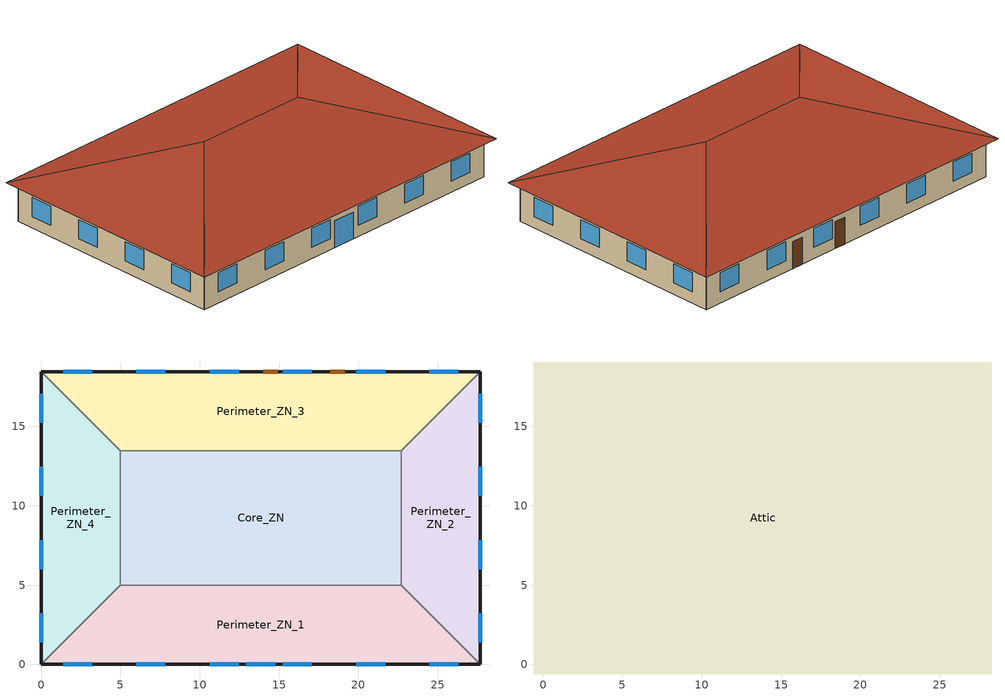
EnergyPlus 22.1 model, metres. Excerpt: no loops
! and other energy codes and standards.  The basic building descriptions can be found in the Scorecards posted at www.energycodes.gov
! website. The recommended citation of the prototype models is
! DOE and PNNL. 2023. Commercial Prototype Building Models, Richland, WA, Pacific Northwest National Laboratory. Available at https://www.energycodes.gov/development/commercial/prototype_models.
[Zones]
Core_ZN
 floor adiabatic (Core_ZN_floor_Ffactor): 5,13.46 22.69,13.46 22.69,5 5,5 z0
 wall to Perimeter_ZN_1 (int_wall): 5,5 22.69,5 z0:3.05
 wall to Perimeter_ZN_2 (int_wall): 22.69,5 22.69,13.46 z0:3.05
 wall to Perimeter_ZN_3 (int_wall): 22.69,13.46 5,13.46 z0:3.05
 wall to Perimeter_ZN_4 (int_wall): 5,13.46 5,5 z0:3.05
Perimeter_ZN_1
 floor ground (Perimeter_ZN_1_floor_Ffactor): 27.69,0 0,0 5,5 22.69,5 z0
 wall outside (nonres_ext_wall_grd): 0,0 27.69,0 z0:3.05
 wall to Perimeter_ZN_4 (int_wall): 5,5 0,0 z0:3.05
 wall to Perimeter_ZN_2 (int_wall): 27.69,0 22.69,5 z0:3.05
 window (Window_U_0.363_SHGC_South_0.359): 1.39,0 3.22,0 / 6.01,0 7.84,0 / 10.62,0 12.45,0 / 15.24,0 17.07,0 / 19.85,0 21.68,0 / 24.47,0 26.3,0 z0.9:2.42; 12.93,0 14.76,0 z0:2.13
Perimeter_ZN_2
 floor ground (Perimeter_ZN_2_floor_Ffactor): 22.69,13.46 27.69,18.46 27.69,0 22.69,5 z0
 wall outside (nonres_ext_wall_grd): 27.69,0 27.69,18.46 z0:3.05
 wall to Perimeter_ZN_3 (int_wall): 27.69,18.46 22.69,13.46 z0:3.05
 window (Window_U_0.363_SHGC_East_0.359): 27.69,15.24 27.69,17.07 / 27.69,10.62 27.69,12.45 / 27.69,6.01 27.69,7.84 / 27.69,1.39 27.69,3.22 z0.9:2.42
Perimeter_ZN_3
 floor ground (Perimeter_ZN_3_floor_Ffactor): 5,13.46 0,18.46 27.69,18.46 22.69,13.46 z0
 wall outside (nonres_ext_wall_grd): 27.69,18.46 0,18.46 z0:3.05
 wall to Perimeter_ZN_4 (int_wall): 0,18.46 5,13.46 z0:3.05
 window (Window_U_0.363_SHGC_North_0.359): 26.3,18.46 24.47,18.46 / 21.68,18.46 19.85,18.46 / 17.07,18.46 15.24,18.46 / 12.45,18.46 10.62,18.46 / 7.84,18.46 6.01,18.46 / 3.22,18.46 1.39,18.46 z0.9:2.42
 door (Swinging Door_con): 14.91,18.46 14,18.46 / 19.13,18.46 18.22,18.46 z0:2.13
Perimeter_ZN_4
 floor ground (Perimeter_ZN_4_floor_Ffactor): 5,5 0,0 0,18.46 5,13.46 z0
 wall outside (nonres_ext_wall_grd): 0,18.46 0,0 z0:3.05
 window (Window_U_0.363_SHGC_West_0.359): 0,3.22 0,1.39 / 0,7.84 0,6.01 / 0,12.45 0,10.62 / 0,17.07 0,15.24 z0.9:2.42
Attic
 floor outside (ext_soffit_floor): -0.6,19.06 0,18.46 0,0 -0.6,-0.6 z3.05; 0,0 27.69,0 28.29,-0.6 -0.6,-0.6 z3.05; 28.29,19.06 28.29,-0.6 27.69,0 27.69,18.46 z3.05; -0.6,19.06 28.29,19.06 27.69,18.46 0,18.46 z3.05
 floor to Perimeter_ZN_1 (nonres_roof_floor): 0,0 5,5 22.69,5 27.69,0 z3.05
 floor to Perimeter_ZN_4 (nonres_roof_floor): 5,13.46 5,5 0,0 0,18.46 z3.05
 floor to Perimeter_ZN_2 (nonres_roof_floor): 22.69,5 22.69,13.46 27.69,18.46 27.69,0 z3.05
 floor to Core_ZN (nonres_roof_floor): 5,13.46 22.69,13.46 22.69,5 5,5 z3.05
 floor to Perimeter_ZN_3 (nonres_roof_floor): 0,18.46 27.69,18.46 22.69,13.46 5,13.46 z3.05
 roof outside (AtticRoofDeck): 28.29,19.06,3.05 -0.6,19.06,3.05 9.23,9.23,6.33 18.46,9.23,6.33; -0.6,19.06,3.05 -0.6,-0.6,3.05 9.23,9.23,6.33; 28.29,-0.6,3.05 28.29,19.06,3.05 18.46,9.23,6.33; -0.6,-0.6,3.05 28.29,-0.6,3.05 18.46,9.23,6.33 9.23,9.23,6.33
[Building]
OfficeSmall: North Axis {deg}=0; Terrain=City; Loads Convergence Tolerance Value {W}=0.04; Temperature Convergence Tolerance Value {deltaC}=0.2; Solar Distribution=FullInteriorAndExterior; Maximum Number of Warmup Days=25; Minimum Number of Warmup Days=6
[Site:Location]
Site:Location=Albuquerque.Intl.Sunport_NM_USA WMO=723650; Latitude {N+ S-}=35.04; Longitude {W- E+}=-106.62; Time Zone Relative to GMT {GMT+/-}=-7; Elevation {m}=1620
[SizingPeriod:DesignDay] Day of Month=21; Dry-Bulb Temperature Range Modifier Type=DefaultMultipliers; Humidity Condition Type=Wetbulb; Barometric Pressure {Pa}=83318; Rain {Yes/No}=No; Snow on ground {Yes/No}=No; Daylight Savings Time Indicator=No
Name | Month | Day Type | Maximum Dry-Bulb Temperature {C} | Daily Dry-Bulb Temperature Range {C} | Wetbulb at Maximum Dry-Bulb {C} | Wind Speed {m/s} design conditions vs. traditional 6.71 m/s (15 mph) | Wind Direction {Degrees; N=0, S=180} | Solar Model Indicator | Clearness {0.0 to 1.1} | Wind Speed {m/s} design conditions vs. traditional 3.35 m/s (7mph) | ASHRAE Clear Sky Optical Depth for Beam Irradiance (taub) | ASHRAE Clear Sky Optical Depth for Diffuse Irradiance (taud)
Albuquerque.Intl.Sunport_NM_USA Ann Htg 99.6% Condns DB | 12 | WinterDesignDay | -7.9 | 0 | -7.9 | 3.2 | 0 | ASHRAEClearSky | 0
Albuquerque.Intl.Sunport_NM_USA Ann Clg .4% Condns DB=>MWB | 7 | SummerDesignDay | 35.1 | 13.5 | 15.7 |  | 220 | ASHRAETau |  | 4.4 | 0.463 | 1.887
[Site:WaterMainsTemperature]
Calculation Method=Correlation; Annual average outdoor air temperature {C}=13.6333; Maximum difference in monthly average outdoor air temperatures {C}=23.5
[Site:GroundTemperature:FCfactorMethod]
January Ground Temperature {C}=13.7; February Ground Temperature {C}=7; March Ground Temperature {C}=2.1; April Ground Temperature {C}=2.6; May Ground Temperature {C}=4.3; June Ground Temperature {C}=8.8; July Ground Temperature {C}=13.9; August Ground Temperature {C}=17.8; September Ground Temperature {C}=23.2; October Ground Temperature {C}=25.6; November Ground Temperature {C}=24.1; December Ground Temperature {C}=20.5
[Material:NoMass]
Opaque Door panel_con: MediumRough, 0.475973, 0.9, 0.7, 0.7
Nonres_Roof_Insulation: MediumSmooth, 8.09839, 0.9, 0.7, 0.7
Nonres_Exterior_Wall_Insulation_grd: MediumSmooth, 1.64658, 0.9, 0.7, 0.7
[Construction]
Swinging Door_con: Opaque Door panel_con
InteriorFurnishings: Std Wood 6inch
AtticRoofDeck: F12 Asphalt shingles, G02 16mm plywood
int_wall: G01 13mm gypsum board, G01 13mm gypsum board
ext_soffit_floor: G02 16mm plywood
nonres_roof_floor: G01 16mm gypsum board, Nonres_Roof_Insulation
nonres_ext_wall_grd: F07 25mm stucco, G01 16mm gypsum board, Nonres_Exterior_Wall_Insulation_grd, G01 16mm gypsum board
Window_U_0.363_SHGC_East_0.359: Glazing Layer East
Window_U_0.363_SHGC_South_0.359: Glazing Layer South
Window_U_0.363_SHGC_West_0.359: Glazing Layer West
Window_U_0.363_SHGC_North_0.359: Glazing Layer North
[Material]
Name | Roughness | Thickness {m} | Conductivity {W/m-K} | Density {kg/m3} | Specific Heat {J/kg-K} | Thermal Absorptance | Solar Absorptance | Visible Absorptance | Absorptance:Thermal | Absorptance:Solar | Absorptance:Visible
Std Wood 6inch | MediumSmooth | 0.15 | 0.12 | 540 | 1210 | 0.9 | 0.7 | 0.7
F07 25mm stucco | Smooth | 0.0254 | 0.72 | 1856 | 840 | 0.9 | 0.7 | 0.7
F12 Asphalt shingles | VeryRough | 0.0032 | 0.04 | 1120 | 1260 |  |  |  | 0.9 | 0.7
G01 13mm gypsum board | Smooth | 0.0127 | 0.16 | 800 | 1090 |  |  |  | 0.9 | 0.7 | 0.5
G01 16mm gypsum board | MediumSmooth | 0.0159 | 0.16 | 800 | 1090
G02 16mm plywood | Smooth | 0.0159 | 0.12 | 544 | 1210
[WindowMaterial:SimpleGlazingSystem] U-Factor {W/m2-K}=2.06121; Solar Heat Gain Coefficient=0.359; Visible Transmittance=0.3949
Glazing Layer East; Glazing Layer South; Glazing Layer West; Glazing Layer North
[Construction:FfactorGroundFloor] F-Factor {W/m-K}=0.90012
Name | Area {m2} | PerimeterExposed {m}
Core_ZN_floor_Ffactor | 149.657 | 0
Perimeter_ZN_1_floor_Ffactor; Perimeter_ZN_3_floor_Ffactor | 113.45 | 27.69
Perimeter_ZN_2_floor_Ffactor; Perimeter_ZN_4_floor_Ffactor | 67.3 | 18.46
[Generator:PVWatts]
PV_module: PVWatts Version=5; DC System Capacity {W}=550; Module Type=Premium; Array Type=FixedOpenRack; System Losses=0.113; Array Geometry Type=TiltAzimuth; Tilt Angle {deg}=0; Azimuth Angle {deg}=180
[ElectricLoadCenter:Generators]
PV_Generator: Generator 1=PV_module; Generator 1 Rated Electric Power Output {W}=550; Generator 1 Availability Schedule=PV_SCH
[ElectricLoadCenter:Inverter:PVWatts]
PV_Inverter: DC to AC Size Ratio=1.2; Inverter Efficiency=0.96
[ElectricLoadCenter:Distribution]
Generator: Generator List=PV_Generator; Generator Operation Scheme Type=Baseload; Electrical Buss Type=DirectCurrentWithInverter; Inverter=PV_Inverter
[Zone] Type=1; Multiplier=1; Ceiling Height {m}=autocalculate; Volume {m3}=autocalculate; Floor Area {m2}=autocalculate
Name | Part of Total Floor Area
Core_ZN; Perimeter_ZN_1; Perimeter_ZN_2; Perimeter_ZN_3; Perimeter_ZN_4 | Yes
Attic | No
[InternalMass] Construction=InteriorFurnishings
Name | Zone or ZoneList | Surface Area {m2}
Core_ZN_InternalMass_1 | Core_ZN | 299.3148
Perimeter_ZN_1_InternalMass_1 | Perimeter_ZN_1 | 226.9
Perimeter_ZN_2_InternalMass_1 | Perimeter_ZN_2 | 134.6
Perimeter_ZN_3_InternalMass_1 | Perimeter_ZN_3 | 226.9
Perimeter_ZN_4_InternalMass_1 | Perimeter_ZN_4 | 134.6
[People] Number of People Calculation Method=Area/Person; Floor Area per Person {m2/person}=18.5806; Fraction Radiant=0.3; Sensible Heat Fraction=AUTOCALCULATE; Activity Level Schedule=ACTIVITY_SCH; Enable ASHRAE 55 Comfort Warnings=No; Mean Radiant Temperature Calculation Type=EnclosureAveraged
Name | Zone or ZoneList or Space or SpaceList | Number of People Schedule
Core_ZN | Core_ZN | BLDG_OCC_SCH_wo_SB
Perimeter_ZN_1 | Perimeter_ZN_1 | BLDG_OCC_SCH_wo_SB
Perimeter_ZN_2 | Perimeter_ZN_2 | BLDG_OCC_SCH_w_SB
Perimeter_ZN_3 | Perimeter_ZN_3 | BLDG_OCC_SCH_wo_SB
Perimeter_ZN_4 | Perimeter_ZN_4 | BLDG_OCC_SCH_wo_SB
[Lights] Schedule=ltg_sch_office; Design Level Calculation Method=Watts/Area; Watts per Zone Floor Area {W/m2}=6.181254; Return Air Fraction=0; Fraction Radiant=0.7; Fraction Visible=0.2; Fraction Replaceable=1; Return Air Fraction Calculated from Plenum Temperature=No
Name | Zone or ZoneList or Space or SpaceList
Core_ZN_Lights | Core_ZN
Perimeter_ZN_1_Lights | Perimeter_ZN_1
Perimeter_ZN_2_Lights | Perimeter_ZN_2
Perimeter_ZN_3_Lights | Perimeter_ZN_3
Perimeter_ZN_4_Lights | Perimeter_ZN_4
[ElectricEquipment] Schedule=BLDG_EQUIP_SCH; Design Level Calculation Method=Watts/Area; Watts per Zone Floor Area {W/m2}=6.78
Name | Zone or ZoneList or Space or SpaceList
Core_ZN_MiscPlug_Equip | Core_ZN
Perimeter_ZN_1_MiscPlug_Equip | Perimeter_ZN_1
Perimeter_ZN_2_MiscPlug_Equip | Perimeter_ZN_2
Perimeter_ZN_3_MiscPlug_Equip | Perimeter_ZN_3
Perimeter_ZN_4_MiscPlug_Equip | Perimeter_ZN_4
[Daylighting:Controls] Daylighting Method=SplitFlux; Availability Schedule=DaylightAvailSch; Lighting Control Type=Continuousoff; Minimum Input Power Fraction for Continuous or ContinuousOff Dimming Control=0.2; Minimum Light Output Fraction for Continuous or ContinuousOff Dimming Control=0.2; Number of Stepped Control Steps=3; Probability Lighting will be Reset When Needed in Manual Stepped Control=1; Maximum Allowable Discomfort Glare Index=22; Fraction of Lights Controlled by Reference Point 1=0.2399; Illuminance Setpoint at Reference Point 1 {lux}=377; Fraction of Lights Controlled by Reference Point 2=0.0302; Illuminance Setpoint at Reference Point 2 {lux}=377
Name | Zone or Space | Glare Calculation Daylighting Reference Point | Glare Calculation Azimuth Angle of View Direction Clockwise from Zone y-Axis {deg} | Daylighting Reference Point 1 | Daylighting Reference Point 2
Perimeter_ZN_1_DaylCtrl | Perimeter_ZN_1 | Perimeter_ZN_1_DaylRefPt1 | 180 | Perimeter_ZN_1_DaylRefPt1 | Perimeter_ZN_1_DaylRefPt2
Perimeter_ZN_2_DaylCtrl | Perimeter_ZN_2 | Perimeter_ZN_2_DaylRefPt1 | 90 | Perimeter_ZN_2_DaylRefPt1 | Perimeter_ZN_2_DaylRefPt2
Perimeter_ZN_3_DaylCtrl | Perimeter_ZN_3 | Perimeter_ZN_3_DaylRefPt1 | 0 | Perimeter_ZN_3_DaylRefPt1 | Perimeter_ZN_3_DaylRefPt2
Perimeter_ZN_4_DaylCtrl | Perimeter_ZN_4 | Perimeter_ZN_4_DaylRefPt1 | 270 | Perimeter_ZN_4_DaylRefPt1 | Perimeter_ZN_4_DaylRefPt2
[ZoneInfiltration:DesignFlowRate] Temperature Term Coefficient=0; Velocity Squared Term Coefficient=0
Name | Zone or ZoneList | Schedule | Design Flow Rate Calculation Method | Design Flow Rate {m3/s} | Flow per Exterior Surface Area {m3/s-m2} | Constant Term Coefficient | Velocity Term Coefficient
Perimeter_ZN_1_Infiltration | Perimeter_ZN_1 | INFIL_QUARTER_ON_SCH | Flow/ExteriorWallArea | 0 | 0.00019935 | 0 | 0.224
Perimeter_ZN_1_Door_Infiltration | Perimeter_ZN_1 | INFIL_Door_Opening_SCH | Flow/Zone | 0.0764554 |  | 1 | 0
Perimeter_ZN_2_Infiltration | Perimeter_ZN_2 | INFIL_QUARTER_ON_SCH | Flow/ExteriorWallArea | 0 | 0.00019935 | 0 | 0.224
Perimeter_ZN_3_Infiltration | Perimeter_ZN_3 | INFIL_QUARTER_ON_SCH | Flow/ExteriorWallArea | 0 | 0.00019935 | 0 | 0.224
Perimeter_ZN_4_Infiltration | Perimeter_ZN_4 | INFIL_QUARTER_ON_SCH | Flow/ExteriorWallArea | 0 | 0.00019935 | 0 | 0.224
Attic_Infiltration | Attic | ALWAYS_ON | Flow/Zone | 0.2001 |  | 1 | 0
[Exterior:Lights] Control Option=AstronomicalClock
Name | Schedule | Design Level {W}
Exterior_Lights_a | Exterior_lighting_schedule_a | 88.49
Exterior_Lights_b | Exterior_lighting_schedule_b_2016 | 144.07
Exterior_Lights_c | Exterior_lighting_schedule_c_2016 | 514.92
[EnergyManagementSystem:Sensor]
ActualOccupancy: Output:Variable or Output:Meter Index Key=Binary Occupancy; Output:Variable or Output:Meter=Schedule Value
[EnergyManagementSystem:Actuator] Actuated Component Type=Lights; Actuated Component Control Type=Electricity Rate
Name | Actuated Component Unique
Core_ZN_Light_Actuator | Core_ZN_lights
Perimeter_ZN_1_Light_Actuator | Perimeter_ZN_1_lights
Perimeter_ZN_2_Light_Actuator | Perimeter_ZN_2_lights
Perimeter_ZN_3_Light_Actuator | Perimeter_ZN_3_lights
Perimeter_ZN_4_Light_Actuator | Perimeter_ZN_4_lights
[EnergyManagementSystem:Program]
SET_Core_ZN_Light_EMS_Program: SET Core_ZN_LSr_IP=0.093*Core_ZN_LSr/Core_ZN_Area; IF (Core_ZN_Occ_Sensor <= 0) && (Core_ZN_LSr_IP >= 0.02); SET Core_ZN_Light_Actuator = 0.02*Core_ZN_Area/0.09290304; ELSE; SET Core_ZN_Light_Actuator = NULL; ENDIF
SET_Perimeter_ZN_1_Light_EMS_Program: SET Perimeter_ZN_1_LSr_IP=0.093*Perimeter_ZN_1_LSr/Perimeter_ZN_1_Area; IF (Perimeter_ZN_1_Occ_Sensor <= 0) && (Perimeter_ZN_1_LSr_IP >= 0.02); SET Perimeter_ZN_1_Light_Actuator = 0.02*Perimeter_ZN_1_Area/0.09290304; ELSE; SET Perimeter_ZN_1_Light_Actuator = NULL; ENDIF
SET_Perimeter_ZN_2_Light_EMS_Program: SET Perimeter_ZN_2_LSr_IP=0.093*Perimeter_ZN_2_LSr/Perimeter_ZN_2_Area; IF (Perimeter_ZN_2_Occ_Sensor <= 0) && (Perimeter_ZN_2_LSr_IP >= 0.02); IF (ActualOccupancy <= 0); SET Perimeter_ZN_2_Light_Actuator = 0.02*Perimeter_ZN_2_Area/0.09290304; ELSE; SET Perimeter_ZN_2_Light_Actuator = NULL; ENDIF; ELSE; SET Perimeter_ZN_2_Light_Actuator = NULL; ENDIF
SET_Perimeter_ZN_3_Light_EMS_Program: SET Perimeter_ZN_3_LSr_IP=0.093*Perimeter_ZN_3_LSr/Perimeter_ZN_3_Area; IF (Perimeter_ZN_3_Occ_Sensor <= 0) && (Perimeter_ZN_3_LSr_IP >= 0.02); SET Perimeter_ZN_3_Light_Actuator = 0.02*Perimeter_ZN_3_Area/0.09290304; ELSE; SET Perimeter_ZN_3_Light_Actuator = NULL; ENDIF
SET_Perimeter_ZN_4_Light_EMS_Program: SET Perimeter_ZN_4_LSr_IP=0.093*Perimeter_ZN_4_LSr/Perimeter_ZN_4_Area; IF (Perimeter_ZN_4_Occ_Sensor <= 0) && (Perimeter_ZN_4_LSr_IP >= 0.02); SET Perimeter_ZN_4_Light_Actuator = 0.02*Perimeter_ZN_4_Area/0.09290304; ELSE; SET Perimeter_ZN_4_Light_Actuator = NULL; ENDIF
[EnergyManagementSystem:ProgramCallingManager]
SET_Core_ZN_Light_EMS_Program_Prog_Manager: BeginTimestepBeforePredictor; SET_Core_ZN_Light_EMS_Program
SET_Perimeter_ZN_1_Light_EMS_Program_Prog_Manager: BeginTimestepBeforePredictor; SET_Perimeter_ZN_1_Light_EMS_Program
SET_Perimeter_ZN_2_Light_EMS_Program_Prog_Manager: BeginTimestepBeforePredictor; SET_Perimeter_ZN_2_Light_EMS_Program
SET_Perimeter_ZN_3_Light_EMS_Program_Prog_Manager: BeginTimestepBeforePredictor; SET_Perimeter_ZN_3_Light_EMS_Program
SET_Perimeter_ZN_4_Light_EMS_Program_Prog_Manager: BeginTimestepBeforePredictor; SET_Perimeter_ZN_4_Light_EMS_Program
[AvailabilityManager:NightCycle] Applicability Schedule=Always_On; Fan Schedule=HVACOperationSchd; Control Type=CycleOnAny; Thermostat Tolerance {deltaC}=1; Cycling Run Time Control Type=FixedRunTime; Cycling Run Time {s}=1800
PSZ-AC:1 Availability Manager; PSZ-AC:2 Availability Manager; PSZ-AC:3 Availability Manager; PSZ-AC:4 Availability Manager; PSZ-AC:5 Availability Manager
[Schedule:Compact]
PV_SCH; ALWAYS_ON: Through: 12/31, For: AllDays, Until: 24:00, 1
BLDG_EQUIP_SCH: Through: 12/31, For: WeekDays, Until: 6:00, 0.409478, Until: 8:00, 0.479753, Until: 12:00, 0.959505, Until: 13:00, 0.901935, Until: 17:00, 0.959505, Until: 18:00, 0.479753, Until: 23:00, 0.191901, Until: 24:00, 0.163791, For: Weekends, Until: 24:00, 0.163791, For: Holiday, Until: 24:00, 0.163791, For: WinterDesignDay, Until: 24:00, 0, For: SummerDesignDay, Until: 24:00, 1, For: CustomDay1, Until: 24:00, 0, For: CustomDay2, Until: 24:00, 0
BLDG_OCC_SCH_w_SB: Through: 12/31, For: Weekdays, Until: 01:00, 0, Until: 02:00, 0, Until: 03:00, 0, Until: 04:00, 0, Until: 05:00, 0, Until: 06:00, 0, Until: 07:00, 0.11, Until: 08:00, 0.21, Until: 09:00, 1, Until: 10:00, 1, Until: 11:00, 0, Until: 12:00, 1, Until: 13:00, 0, Until: 14:00, 1, Until: 15:00, 0, Until: 16:00, 1, Until: 17:00, 1, Until: 18:00, 0.32, Until: 19:00, 0.11, Until: 20:00, 0.11, Until: 21:00, 0.11, Until: 22:00, 0.11, Until: 23:00, 0.05, Until: 24:00, 0, For: Weekends, Until: 01:00, 0, Until: 02:00, 0, Until: 03:00, 0, Until: 04:00, 0, Until: 05:00, 0, Until: 06:00, 0, Until: 07:00, 0, Until: 08:00, 0, Until: 09:00, 0, Until: 10:00, 0, Until: 11:00, 0, Until: 12:00, 0, Until: 13:00, 0, Until: 14:00, 0, Until: 15:00, 0, Until: 16:00, 0, Until: 17:00, 0, Until: 18:00, 0, Until: 19:00, 0, Until: 20:00, 0, Until: 21:00, 0, Until: 22:00, 0, Until: 23:00, 0, Until: 24:00, 0, For: Holiday, Until: 24:00, 0, For: WinterDesignDay, Until: 24:00, 0, For: SummerDesignDay, Until: 24:00, 1, For: CustomDay1, Until: 24:00, 0, For: CustomDay2, Until: 24:00, 0
BLDG_OCC_SCH_wo_SB: Through: 12/31, For: Weekdays, Until: 01:00, 0, Until: 02:00, 0, Until: 03:00, 0, Until: 04:00, 0, Until: 05:00, 0, Until: 06:00, 0, Until: 07:00, 0.11, Until: 08:00, 0.21, Until: 09:00, 1, Until: 10:00, 1, Until: 11:00, 1, Until: 12:00, 1, Until: 13:00, 0.610395, Until: 14:00, 1, Until: 15:00, 1, Until: 16:00, 1, Until: 17:00, 1, Until: 18:00, 0.32, Until: 19:00, 0.11, Until: 20:00, 0.11, Until: 21:00, 0.11, Until: 22:00, 0.11, Until: 23:00, 0.05, Until: 24:00, 0, For: Weekends, Until: 01:00, 0, Until: 02:00, 0, Until: 03:00, 0, Until: 04:00, 0, Until: 05:00, 0, Until: 06:00, 0, Until: 07:00, 0, Until: 08:00, 0, Until: 09:00, 0, Until: 10:00, 0, Until: 11:00, 0, Until: 12:00, 0, Until: 13:00, 0, Until: 14:00, 0, Until: 15:00, 0, Until: 16:00, 0, Until: 17:00, 0, Until: 18:00, 0, Until: 19:00, 0, Until: 20:00, 0, Until: 21:00, 0, Until: 22:00, 0, Until: 23:00, 0, Until: 24:00, 0, For: Holiday, Until: 24:00, 0, For: WinterDesignDay, Until: 24:00, 0, For: SummerDesignDay, Until: 24:00, 1, For: CustomDay1, Until: 24:00, 0, For: CustomDay2, Until: 24:00, 0
Binary Occupancy: Through: 12/31, For: Weekdays, Until: 01:00, 0, Until: 02:00, 0, Until: 03:00, 0, Until: 04:00, 0, Until: 05:00, 0, Until: 06:00, 0, Until: 07:00, 1, Until: 08:00, 1, Until: 09:00, 1, Until: 10:00, 1, Until: 11:00, 1, Until: 12:00, 1, Until: 13:00, 1, Until: 14:00, 1, Until: 15:00, 1, Until: 16:00, 1, Until: 17:00, 1, Until: 18:00, 1, Until: 19:00, 1, Until: 20:00, 1, Until: 21:00, 1, Until: 22:00, 1, Until: 23:00, 1, Until: 24:00, 0, For: Weekends, Until: 01:00, 0, Until: 02:00, 0, Until: 03:00, 0, Until: 04:00, 0, Until: 05:00, 0, Until: 06:00, 0, Until: 07:00, 0, Until: 08:00, 0, Until: 09:00, 0, Until: 10:00, 0, Until: 11:00, 0, Until: 12:00, 0, Until: 13:00, 0, Until: 14:00, 0, Until: 15:00, 0, Until: 16:00, 0, Until: 17:00, 0, Until: 18:00, 0, Until: 19:00, 0, Until: 20:00, 0, Until: 21:00, 0, Until: 22:00, 0, Until: 23:00, 0, Until: 24:00, 0, For: Holiday, Until: 24:00, 0, For: WinterDesignDay, Until: 24:00, 0, For: SummerDesignDay, Until: 24:00, 1, For: CustomDay1, Until: 24:00, 0, For: CustomDay2, Until: 24:00, 0
INFIL_QUARTER_ON_SCH: Through: 12/31, For: Weekdays, Until: 07:00, 1, Until: 19:00, 0.25, Until: 24:00, 1, For: Saturday, Until: 07:00, 1, Until: 18:00, 0.25, Until: 24:00, 1, For: WinterDesignDay SummerDesignDay, Until: 24:00, 1, For: Sunday Holidays AllOtherDays, Until: 24:00, 1
INFIL_Door_Opening_SCH: Through: 12/31, For: Weekdays, Until: 06:00, 0, Until: 07:00, 0.131, Until: 08:00, 1, Until: 12:00, 0.131, Until: 13:00, 1, Until: 17:00, 0.131, Until: 18:00, 1, Until: 19:00, 0.131, Until: 24:00, 0, For: Saturday Sunday Holidays AllOtherDays, Until: 24:00, 0
HVACOperationSchd: Through: 12/31, For: Weekdays SummerDesignDay, Until: 06:00, 0, Until: 19:00, 1, Until: 24:00, 0, For: Weedends WinterDesignDay, Until: 24:00, 0, For: Holidays AllOtherDays, Until: 24:00, 0
ACTIVITY_SCH: Through: 12/31, For: AllDays, Until: 24:00, 120
Exterior_lighting_schedule_a: Through:12/31, For:AllDays, Until: 06:00, 0, Until: 24:00, 1
Exterior_lighting_schedule_b_2016: Through:12/31, For:AllDays, Until: 06:00, 0.5, Until: 24:00, 1
Exterior_lighting_schedule_c_2016: Through:12/31, For:AllDays, Until: 06:00, 0.5, Until: 19:00, 1, Until: 24:00, 0.5
DaylightAvailSch: Through: 12/31, For: SummerDesignDay WinterDesignDay, Until: 24:00, 0, For: AllOtherDays, Until: 24:00, 1
[SCHEDULE:COMPACT]
ltg_sch_office: Through: 12/31, For: SummerDesignDay, Until: 24:00, 1, For: WinterDesignDay, Until: 24:00, 0, For: Weekdays, Until: 5:00, 0.114132, Until: 7:00, 0.145835, Until: 8:00, 0.266306, Until: 12:00, 0.570652, Until: 13:00, 0.507247, Until: 17:00, 0.570652, Until: 18:00, 0.386777, Until: 20:00, 0.266306, Until: 22:00, 0.202901, Until: 23:00, 0.145835, Until: 24:00, 0.114132, For: Saturday, Until: 24:00, 0.114132, For: AllOtherDays, Until: 24:00, 0.114132
